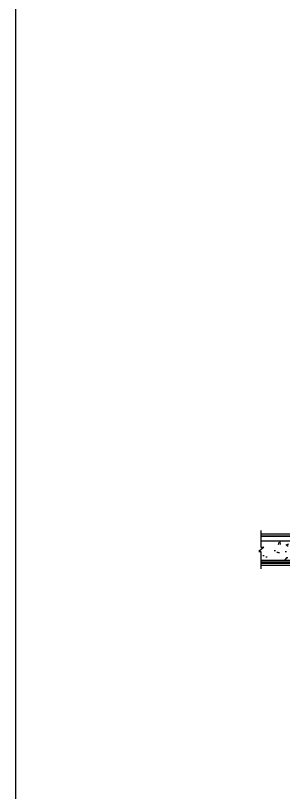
# Model space of a CAD drawing. Extents: x 417682.5 to 417711.4, y 43413.5 to 43433.4.
# Drawn here: x 417682.5 to 417684.58, y 43419.54 to 43425.59 of the extents above; entities that cross this region are included whole.
import ezdxf

# ---------------------------------------------------------------- set-up
doc = ezdxf.new("R2010")
doc.units = 0
doc.header["$MEASUREMENT"] = 0
doc.linetypes.add('HIDDEN2', pattern=[0.1875, 0.125, -0.0625])
for name, color, linetype in [('2', 2, 'CONTINUOUS'), ('Plaster', 7, 'CONTINUOUS'), ('TITLE', 6, 'CONTINUOUS'), ('WallPartition', 2, 'CONTINUOUS'), ('Windows', 9, 'CONTINUOUS')]:
    doc.layers.add(name, color=color, linetype=linetype)

msp = doc.modelspace()

# ---------------------------------------------------------------- hatches: boundary and pattern name
at = {"layer": 'Windows'}
h = msp.add_hatch(dxfattribs=at)
h.set_pattern_fill('AR-CONC', color=256, scale=0.03, style=0)
h.set_pattern_definition([(50, (-136.37666, -89.86417), (0.21517805478, -0.018825640495), [0.0225, -0.2475]), (355, (-136.37666, -89.86417), (-0.04162540008, 0.22565764011), [0.018, -0.198]), (100.4514, (-136.35873, -89.86574), (0.17355281451, 0.20683186262), [0.019122057, -0.2103426336]), (46.1842, (-136.37666, -89.80417), (0.32017231459, -0.0496557043), [0.03375, -0.37125]), (96.6356, (-136.34998, -89.8083), (0.28039881166, 0.29223536127), [0.0286830864, -0.3155139]), (351.1842, (-136.37666, -89.80417), (0.28039858354, 0.29223558028), [0.027, -0.297]), (21, (-136.34666, -89.81917), (0.179072115636, -0.1207856672), [0.0225, -0.2475]), (326, (-136.34666, -89.81917), (0.07299459958, 0.21754501351), [0.018, -0.198]), (71.4514, (-136.33174, -89.82924), (0.25206678857, 0.09675914901), [0.019122057, -0.2103426336]), (37.5, (-136.37666, -89.86417), (0.003647956595, 0.09986815615), [0, -0.1956, 0, -0.201, 0, -0.19875]), (7.5, (-136.37666, -89.86417), (0.078920861233, 0.118323513565), [0, -0.1146, 0, -0.1911, 0, -0.07575]), (327.5, (-136.44356, -89.86417), (0.160146730852, -0.00676646152), [0, -0.075, 0, -0.234, 0, -0.3105]), (317.5, (-136.47356, -89.86417), (0.174955850803, 0.0300314947), [0, -0.0975, 0, -0.1554, 0, -0.2205])])
h.paths.add_polyline_path([(417688.59, 43421.4493), (417688.5675, 43421.4493), (417688.5675, 43421.5041), (417687.3807, 43421.5041), (417687.3807, 43421.2141), (417687.6483, 43421.2141), (417687.7883, 43421.3541), (417688.5675, 43421.3541), (417688.5675, 43421.4169), (417688.5509, 43421.4169)])
h.paths.add_polyline_path([(417687.3743, 43421.5041), (417687.2993, 43421.5041), (417687.2993, 43420.6784), (417687.3743, 43420.6784), (417687.3743, 43420.7465, -0.412817), (417687.3494, 43420.7715, -0.412817), (417687.3743, 43420.7965)])
h.paths.add_polyline_path([(417687.2993, 43421.5041), (417687.2243, 43421.5041), (417687.2243, 43421.1491), (417687.2243, 43420.6784), (417687.2993, 43420.6784)])
h.paths.add_polyline_path([(417687.218, 43421.4391), (417685.605, 43421.4341), (417685.605, 43421.1491), (417685.8986, 43421.1491), (417686.0386, 43421.2891), (417686.7843, 43421.2891), (417686.9243, 43421.1491), (417687.218, 43421.1491)])
h.paths.add_polyline_path([(417685.5993, 43421.4441), (417685.5993, 43421.4991), (417685.455, 43421.4991), (417685.455, 43421.0194), (417685.455, 43420.6784), (417685.5993, 43420.6784)])
h.paths.add_polyline_path([(417685.4498, 43421.4991), (417684.405, 43421.4991), (417684.405, 43421.4493), (417684.4275, 43421.4493), (417684.3884, 43421.4169), (417684.405, 43421.4169), (417684.405, 43421.3491), (417685.015, 43421.3491), (417685.155, 43421.2091), (417685.4498, 43421.2091)])

# ---------------------------------------------------------------- linework, layer by layer
at = {"layer": '2'}
for p, q in [((417684.405, 43421.4991), (417685.4498, 43421.4991)), ((417684.405, 43421.3491), (417685.015, 43421.3491)), ((417684.405, 43421.3091), (417684.9984, 43421.3091))]:
    msp.add_line(p, q, dxfattribs=at)
at = {"layer": 'Plaster'}
for p, q in [((417684.405, 43421.5541), (417687.2243, 43421.5541)), ((417684.405, 43421.5391), (417687.2244, 43421.5391)), ((417684.405, 43421.5341), (417687.2244, 43421.5341))]:
    msp.add_line(p, q, dxfattribs=at)
at = {"layer": 'TITLE'}
msp.add_line((417682.4985, 43433.42), (417682.4985, 43413.495), dxfattribs=at)
at = {"layer": 'WallPartition', "linetype": 'HIDDEN2', "const_width": 0.02}
msp.add_lwpolyline([(417684.405, 43421.3291), (417685.0067, 43421.3291), (417685.1467, 43421.1891), (417685.455, 43421.1891), (417685.455, 43420.6784)], dxfattribs=at)
at = {"layer": 'Windows'}
msp.add_lwpolyline([(417684.405, 43421.5784), (417684.405, 43421.4493), (417684.4275, 43421.4493), (417684.3884, 43421.4169), (417684.405, 43421.4169), (417684.405, 43421.2821)], dxfattribs=at)

doc.saveas('drawing.dxf')
